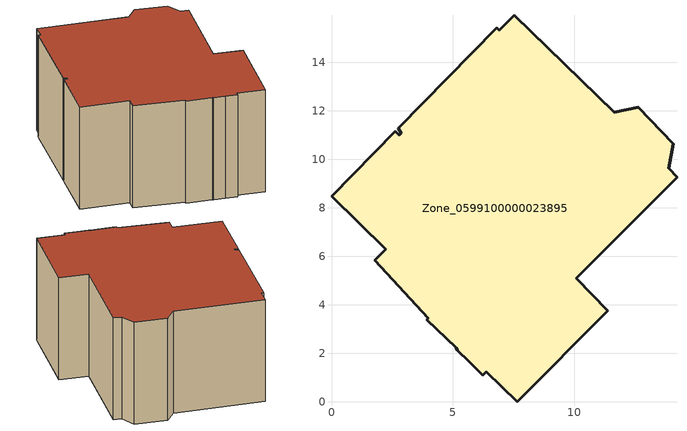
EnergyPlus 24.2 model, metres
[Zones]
Zone_0599100000023895
 floor ground (C_G): 6.93,15.33 7.53,15.96 11.66,11.96 12.65,12.14 14.09,10.64 13.91,9.64 14.25,9.27 10.1,5.11 11.4,3.77 7.65,0 6.38,1.25 6.24,1.1 5.68,1.66 5.19,2.14 5.14,2.23 3.92,3.38 4,3.46 1.78,5.84 2.23,6.3 0,8.49 2.62,11.16 2.79,11 2.88,11.09 2.75,11.29 6.82,15.44 z0
 wall outside (C_F): 13.91,9.64 14.09,10.64 12.65,12.14 11.66,11.96 7.53,15.96 6.93,15.33 6.82,15.44 2.75,11.29 2.88,11.09 2.79,11 2.62,11.16 0,8.49 2.23,6.3 1.78,5.84 4,3.46 3.92,3.38 5.14,2.23 5.19,2.14 5.68,1.66 6.24,1.1 6.38,1.25 7.65,0 11.4,3.77 10.1,5.11 14.25,9.27 13.91,9.64 z0:6.94
 roof outside (C_R): 5.14,2.23 5.19,2.14 5.68,1.66 6.24,1.1 6.38,1.25 7.65,0 11.4,3.77 10.1,5.11 14.25,9.27 13.91,9.64 14.09,10.64 12.65,12.14 11.66,11.96 7.53,15.96 6.93,15.33 6.82,15.44 2.75,11.29 2.88,11.09 2.79,11 2.62,11.16 0,8.49 2.23,6.3 1.78,5.84 4,3.46 3.92,3.38 z6.94
[BUILDING]
Pand.0599100000023895: North Axis=0; Terrain=City; Loads Convergence Tolerance Value=0.04; Temperature Convergence Tolerance Value=0.4; Solar Distribution=FullExterior; Maximum Number of Warmup Days=25; Minimum Number of Warmup Days=1
[Site:Location]
Rotterdam.The.Hague.AP_ZH_NLD Design_Conditions: Latitude=51.96; Longitude=4.45; Time Zone=1; Elevation=-4.5
[SITE:GROUNDTEMPERATURE:BUILDINGSURFACE]
18, 18, 18, 18, 18, 18, 18, 18, 18, 18, 18, 18
[MATERIAL] Thermal Absorptance=0.9; Solar Absorptance=0.7; Visible Absorptance=0.7
Name | Roughness | Thickness | Conductivity | Density | Specific Heat
G.D.1965 | MediumSmooth | 0.15 | 1 | 540 | 1210
F.D.1965 | Rough | 0.3 | 0.857143 | 1920 | 840
R.D.1965 | MediumRough | 0.2 | 0.08 | 1500 | 1000
[CONSTRUCTION]
C_G: G.D.1965
C_F: F.D.1965
C_R: R.D.1965
[ZONE]
Zone_0599100000023895: Type=1; Multiplier=1; Ceiling Height=Autocalculate; Volume=Autocalculate; Floor Area=autocalculate; Part of Total Floor Area=Yes
[ZONEINFILTRATION:DESIGNFLOWRATE]
Infil_Zone_0599100000023895: Zone or ZoneList or Space or SpaceList=Zone_0599100000023895; Schedule=AlwaysOn; Design Flow Rate Calculation Method=Flow/Area; Flow Rate per Floor Area=0.0042; Constant Term Coefficient=1; Temperature Term Coefficient=0; Velocity Term Coefficient=0; Velocity Squared Term Coefficient=0
[HVACTEMPLATE:ZONE:IDEALLOADSAIRSYSTEM]
Zone_0599100000023895: Maximum Heating Supply Air Temperature=50; Minimum Cooling Supply Air Temperature=13; Maximum Heating Supply Air Humidity Ratio=0.0156; Minimum Cooling Supply Air Humidity Ratio=0.0077; Heating Limit=NoLimit; Cooling Limit=NoLimit; Dehumidification Control Type=ConstantSensibleHeatRatio; Cooling Sensible Heat Ratio=0.7; Dehumidification Setpoint=60; Humidification Control Type=None; Humidification Setpoint=30; Outdoor Air Method=None; Outdoor Air Flow Rate per Person=0.00944; Outdoor Air Flow Rate per Zone Floor Area=0; Outdoor Air Flow Rate per Zone=0; Demand Controlled Ventilation Type=None; Outdoor Air Economizer Type=NoEconomizer; Heat Recovery Type=None; Sensible Heat Recovery Effectiveness=0.7; Latent Heat Recovery Effectiveness=0.65
[ZONECONTROL:THERMOSTAT]
ThermostatControl_Zone_0599100000023895: Zone or ZoneList=Zone_0599100000023895; Control Type Schedule=DualSetpointControlType; Control 1=Thermostat_Zone_0599100000023895; Temperature Difference Between Cutout And Setpoint=0
[THERMOSTATSETPOINT:DUALSETPOINT]
Thermostat_Zone_0599100000023895: Heating Setpoint Temperature Schedule=HeatingSetpoint_Zone_0599100000023895; Cooling Setpoint Temperature Schedule=CoolingSetpoint_Zone_0599100000023895
[SCHEDULE:COMPACT]
HeatingSetpoint_Zone_0599100000023895: Through: 12/31, For: AllDays, Until: 24:00, 21
CoolingSetpoint_Zone_0599100000023895: Through: 12/31, For: AllDays, Until: 24:00, 24
DualSetpointControlType: Through: 12/31, For: AllDays, Until: 24:00, 4
AlwaysOn: Through: 12/31, For: AllDays, Until: 24:00, 1
